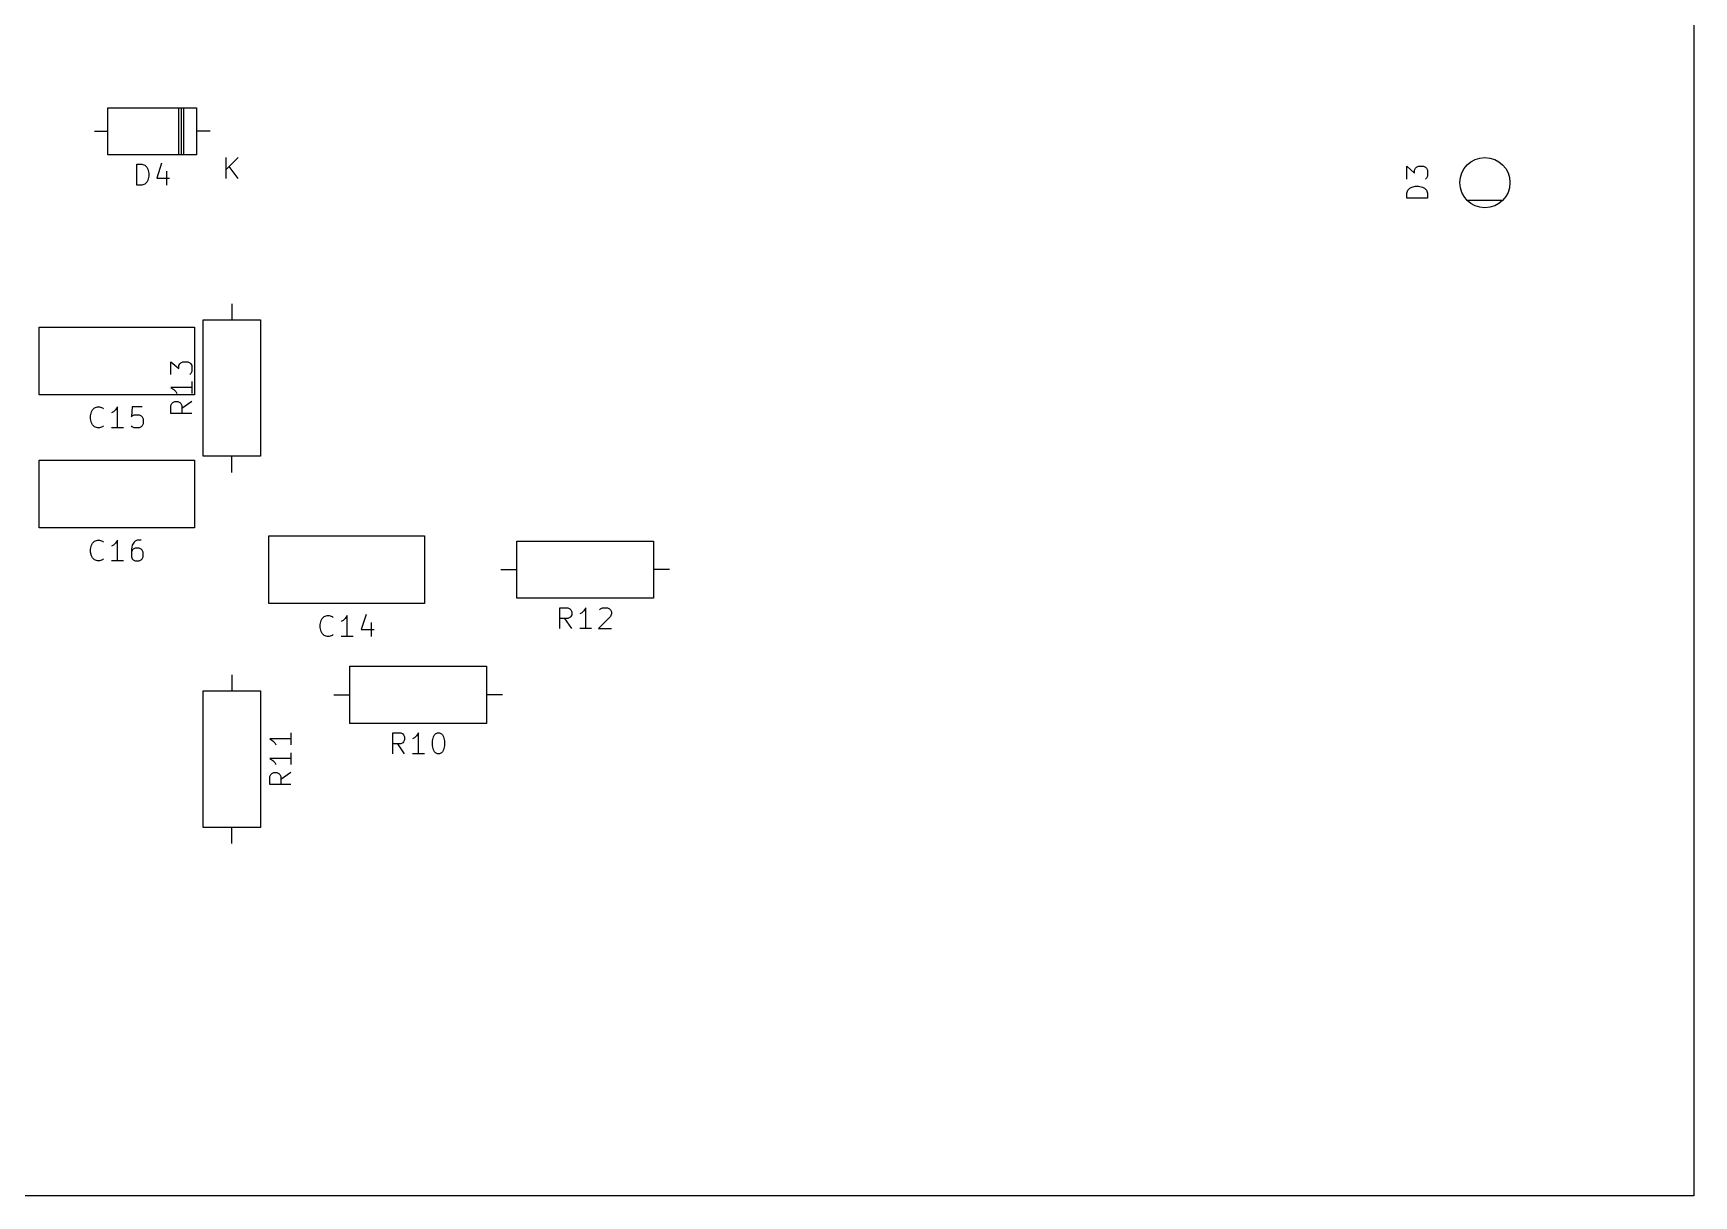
# Model space of a CAD drawing. Header units: millimetres. Extents: x 20 to 168, y -138 to -20.
# Drawn here: x 88.5 to 168, y -138 to -82.3 of the extents above; entities that cross this region are included whole.
import ezdxf

# ---------------------------------------------------------------- set-up
doc = ezdxf.new("R2010")
doc.units = ezdxf.units.MM
doc.layers.add('Edge.Cuts', color=40, linetype='CONTINUOUS', true_color=0xfabd2f)
doc.layers.add('F.Silkscreen', color=254, linetype='CONTINUOUS', true_color=0xebdbb2)

msp = doc.modelspace()

# ---------------------------------------------------------------- linework, layer by layer
at = {"layer": 'Edge.Cuts', "linetype": 'CONTINUOUS'}
for p, q in [((168, -20), (168, -138)), ((168, -138), (20, -138))]:
    msp.add_line(p, q, dxfattribs=at)
at = {"layer": 'F.Silkscreen', "linetype": 'CONTINUOUS'}
for p, q in [((92.07, -85.88), (96.31, -85.88)), ((92.07, -88.12), (92.07, -85.88)), ((95.47, -88.12), (95.47, -85.88)), ((95.59, -88.12), (95.59, -85.88)), ((95.71, -88.12), (95.71, -85.88)), ((96.31, -85.88), (96.31, -88.12)), ((91.42, -87), (92.07, -87)), ((96.96, -87), (96.31, -87)), ((96.31, -88.12), (92.07, -88.12)), ((93.451905, -89.574819), (93.451905, -88.574819)), ((93.451905, -88.574819), (93.69, -88.574819)), ((93.69, -88.574819), (93.832857, -88.622438)), ((93.832857, -88.622438), (93.928095, -88.717676)), ((93.928095, -88.717676), (93.975714, -88.812914)), ((93.975714, -88.812914), (94.023333, -89.00339)), ((94.023333, -89.00339), (94.023333, -89.146247)), ((94.642381, -88.5272), (94.404286, -89.241485)), ((94.880476, -88.908152), (94.880476, -89.574819)), ((97.738095, -89.254819), (97.738095, -88.254819)), ((98.309523, -88.254819), (97.738095, -88.826247)), ((98.309523, -89.254819), (97.880952, -88.68339)), ((154.254819, -89.293332), (154.254819, -88.674285)), ((154.254819, -88.674285), (154.635771, -89.007618)), ((154.635771, -88.864761), (154.68339, -88.769523)), ((154.635771, -89.007618), (154.635771, -88.864761)), ((154.68339, -88.769523), (154.731009, -88.721904)), ((154.731009, -88.721904), (154.826247, -88.674285)), ((154.826247, -88.674285), (155.064342, -88.674285)), ((155.064342, -88.674285), (155.15958, -88.721904)), ((155.15958, -88.721904), (155.2072, -88.769523)), ((155.2072, -88.769523), (155.254819, -88.864761)), ((155.254819, -88.864761), (155.254819, -89.150475)), ((93.69, -89.574819), (93.451905, -89.574819)), ((93.832857, -89.5272), (93.69, -89.574819)), ((93.928095, -89.431961), (93.832857, -89.5272)), ((93.975714, -89.336723), (93.928095, -89.431961)), ((94.023333, -89.146247), (93.975714, -89.336723)), ((94.404286, -89.241485), (95.023333, -89.241485)), ((154.254819, -89.959999), (154.302438, -89.817142)), ((154.302438, -89.817142), (154.397676, -89.721904)), ((154.397676, -89.721904), (154.492914, -89.674285)), ((154.492914, -89.674285), (154.68339, -89.626666)), ((154.68339, -89.626666), (154.826247, -89.626666)), ((154.826247, -89.626666), (155.016723, -89.674285)), ((155.016723, -89.674285), (155.111961, -89.721904)), ((155.111961, -89.721904), (155.2072, -89.817142)), ((155.2072, -89.245713), (155.15958, -89.293332)), ((155.254819, -89.150475), (155.2072, -89.245713)), ((155.2072, -89.817142), (155.254819, -89.959999)), ((154.254819, -90.198094), (154.254819, -89.959999)), ((155.254819, -90.198094), (154.254819, -90.198094)), ((155.254819, -89.959999), (155.254819, -90.198094)), ((157.143, -90.3), (158.857, -90.3)), ((98, -95.26), (98, -96.03)), ((96.63, -96.03), (99.37, -96.03)), ((96.63, -102.57), (96.63, -96.03)), ((99.37, -96.03), (99.37, -102.57)), ((88.78, -96.38), (96.22, -96.38)), ((88.78, -99.62), (88.78, -96.38)), ((96.22, -96.38), (96.22, -99.62)), ((95.084819, -98.657142), (95.084819, -98.038095)), ((95.084819, -98.038095), (95.465771, -98.371428)), ((95.465771, -98.228571), (95.51339, -98.133333)), ((95.465771, -98.371428), (95.465771, -98.228571)), ((95.51339, -98.133333), (95.561009, -98.085714)), ((95.561009, -98.085714), (95.656247, -98.038095)), ((95.656247, -98.038095), (95.894342, -98.038095)), ((95.894342, -98.038095), (95.98958, -98.085714)), ((95.98958, -98.085714), (96.0372, -98.133333)), ((96.0372, -98.133333), (96.084819, -98.228571)), ((96.084819, -98.514285), (96.0372, -98.609523)), ((96.084819, -98.228571), (96.084819, -98.514285)), ((96.084819, -99.27619), (95.084819, -99.27619)), ((95.084819, -99.27619), (95.227676, -99.371428)), ((95.227676, -99.371428), (95.322914, -99.466666)), ((96.0372, -98.609523), (95.98958, -98.657142)), ((96.084819, -98.990476), (96.084819, -99.561904)), ((96.22, -99.62), (88.78, -99.62)), ((95.084819, -100.133333), (95.132438, -100.038095)), ((95.084819, -100.514285), (95.084819, -100.133333)), ((95.132438, -100.038095), (95.180057, -99.990476)), ((95.180057, -99.990476), (95.275295, -99.942857)), ((95.275295, -99.942857), (95.418152, -99.942857)), ((95.322914, -99.466666), (95.370533, -99.561904)), ((95.418152, -99.942857), (95.51339, -99.990476)), ((95.51339, -99.990476), (95.561009, -100.038095)), ((95.561009, -100.038095), (95.608628, -100.133333)), ((96.084819, -99.942857), (95.608628, -100.27619)), ((95.608628, -100.133333), (95.608628, -100.514285)), ((91.238095, -100.63339), (91.285714, -100.442914)), ((91.238095, -100.776247), (91.238095, -100.63339)), ((91.285714, -100.966723), (91.238095, -100.776247)), ((91.285714, -100.442914), (91.333333, -100.347676)), ((91.333333, -101.061961), (91.285714, -100.966723)), ((91.333333, -100.347676), (91.428571, -100.252438)), ((91.428571, -100.252438), (91.571428, -100.204819)), ((91.571428, -100.204819), (91.666666, -100.204819)), ((91.666666, -100.204819), (91.809523, -100.252438)), ((91.809523, -100.252438), (91.857142, -100.300057)), ((92.333333, -100.442914), (92.238095, -100.490533)), ((92.428571, -100.347676), (92.333333, -100.442914)), ((92.523809, -100.204819), (92.428571, -100.347676)), ((92.523809, -101.204819), (92.523809, -100.204819)), ((93.238095, -100.204819), (93.190476, -100.681009)), ((93.190476, -100.681009), (93.238095, -100.63339)), ((93.714285, -100.204819), (93.238095, -100.204819)), ((93.238095, -100.63339), (93.333333, -100.585771)), ((93.333333, -100.585771), (93.571428, -100.585771)), ((93.571428, -100.585771), (93.666666, -100.63339)), ((93.666666, -100.63339), (93.714285, -100.681009)), ((93.714285, -100.681009), (93.761904, -100.776247)), ((93.761904, -100.776247), (93.761904, -101.014342)), ((96.084819, -100.514285), (95.084819, -100.514285)), ((91.428571, -101.1572), (91.333333, -101.061961)), ((91.571428, -101.204819), (91.428571, -101.1572)), ((91.666666, -101.204819), (91.571428, -101.204819)), ((91.809523, -101.1572), (91.666666, -101.204819)), ((91.857142, -101.10958), (91.809523, -101.1572)), ((92.809523, -101.204819), (92.238095, -101.204819)), ((93.238095, -101.1572), (93.190476, -101.10958)), ((93.333333, -101.204819), (93.238095, -101.1572)), ((93.571428, -101.204819), (93.333333, -101.204819)), ((93.666666, -101.1572), (93.571428, -101.204819)), ((93.714285, -101.10958), (93.666666, -101.1572)), ((93.761904, -101.014342), (93.714285, -101.10958)), ((88.78, -102.76), (96.22, -102.76)), ((88.78, -106), (88.78, -102.76)), ((96.22, -102.76), (96.22, -106)), ((99.37, -102.57), (96.63, -102.57)), ((98, -103.34), (98, -102.57)), ((96.22, -106), (88.78, -106)), ((99.78, -106.38), (107.22, -106.38)), ((99.78, -109.62), (99.78, -106.38)), ((107.22, -106.38), (107.22, -109.62)), ((91.238095, -107.01339), (91.285714, -106.822914)), ((91.238095, -107.156247), (91.238095, -107.01339)), ((91.285714, -107.346723), (91.238095, -107.156247)), ((91.285714, -106.822914), (91.333333, -106.727676)), ((91.333333, -106.727676), (91.428571, -106.632438)), ((91.428571, -106.632438), (91.571428, -106.584819)), ((91.571428, -106.584819), (91.666666, -106.584819)), ((91.666666, -106.584819), (91.809523, -106.632438)), ((91.809523, -106.632438), (91.857142, -106.680057)), ((92.333333, -106.822914), (92.238095, -106.870533)), ((92.428571, -106.727676), (92.333333, -106.822914)), ((92.523809, -106.584819), (92.428571, -106.727676)), ((92.523809, -107.584819), (92.523809, -106.584819)), ((93.238095, -106.822914), (93.190476, -107.01339)), ((93.190476, -107.01339), (93.190476, -107.394342)), ((93.238095, -107.061009), (93.190476, -107.156247)), ((93.333333, -106.680057), (93.238095, -106.822914)), ((93.285714, -107.01339), (93.238095, -107.061009)), ((93.380952, -106.965771), (93.285714, -107.01339)), ((93.380952, -106.632438), (93.333333, -106.680057)), ((93.47619, -106.584819), (93.380952, -106.632438)), ((93.571428, -106.965771), (93.380952, -106.965771)), ((93.666666, -106.584819), (93.47619, -106.584819)), ((93.666666, -107.01339), (93.571428, -106.965771)), ((93.714285, -107.061009), (93.666666, -107.01339)), ((93.761904, -107.156247), (93.714285, -107.061009)), ((93.761904, -107.394342), (93.761904, -107.156247)), ((111.65, -106.63), (118.19, -106.63)), ((111.65, -109.37), (111.65, -106.63)), ((118.19, -106.63), (118.19, -109.37)), ((91.333333, -107.441961), (91.285714, -107.346723)), ((91.428571, -107.5372), (91.333333, -107.441961)), ((91.571428, -107.584819), (91.428571, -107.5372)), ((91.666666, -107.584819), (91.571428, -107.584819)), ((91.809523, -107.5372), (91.666666, -107.584819)), ((91.857142, -107.48958), (91.809523, -107.5372)), ((92.809523, -107.584819), (92.238095, -107.584819)), ((93.190476, -107.394342), (93.238095, -107.48958)), ((93.238095, -107.48958), (93.285714, -107.5372)), ((93.285714, -107.5372), (93.380952, -107.584819)), ((93.380952, -107.584819), (93.571428, -107.584819)), ((93.571428, -107.584819), (93.666666, -107.5372)), ((93.666666, -107.5372), (93.714285, -107.48958)), ((93.714285, -107.48958), (93.761904, -107.394342)), ((110.88, -108), (111.65, -108)), ((118.96, -108), (118.19, -108)), ((107.22, -109.62), (99.78, -109.62)), ((118.19, -109.37), (111.65, -109.37)), ((102.238095, -110.63339), (102.285714, -110.442914)), ((102.285714, -110.442914), (102.333333, -110.347676)), ((102.333333, -110.347676), (102.428571, -110.252438)), ((102.428571, -110.252438), (102.571428, -110.204819)), ((102.571428, -110.204819), (102.666666, -110.204819)), ((102.666666, -110.204819), (102.809523, -110.252438)), ((102.809523, -110.252438), (102.857142, -110.300057)), ((103.333333, -110.442914), (103.238095, -110.490533)), ((103.428571, -110.347676), (103.333333, -110.442914)), ((103.523809, -110.204819), (103.428571, -110.347676)), ((103.523809, -111.204819), (103.523809, -110.204819)), ((104.428571, -110.1572), (104.190476, -110.871485)), ((113.705714, -110.824819), (113.705714, -109.824819)), ((113.705714, -109.824819), (114.086666, -109.824819)), ((114.086666, -110.348628), (113.705714, -110.348628)), ((114.277142, -110.824819), (113.943809, -110.348628)), ((114.086666, -109.824819), (114.181904, -109.872438)), ((114.181904, -110.301009), (114.086666, -110.348628)), ((114.181904, -109.872438), (114.229523, -109.920057)), ((114.229523, -110.25339), (114.181904, -110.301009)), ((114.229523, -109.920057), (114.277142, -110.015295)), ((114.277142, -110.158152), (114.229523, -110.25339)), ((114.277142, -110.015295), (114.277142, -110.158152)), ((114.753333, -110.062914), (114.658095, -110.110533)), ((114.848571, -109.967676), (114.753333, -110.062914)), ((114.943809, -109.824819), (114.848571, -109.967676)), ((114.943809, -110.824819), (114.943809, -109.824819)), ((116.134285, -110.25339), (115.562857, -110.824819)), ((115.610476, -109.920057), (115.658095, -109.872438)), ((115.658095, -109.872438), (115.753333, -109.824819)), ((115.753333, -109.824819), (115.991428, -109.824819)), ((115.991428, -109.824819), (116.086666, -109.872438)), ((116.086666, -109.872438), (116.134285, -109.920057)), ((116.134285, -109.920057), (116.181904, -110.015295)), ((116.181904, -110.110533), (116.134285, -110.25339)), ((116.181904, -110.015295), (116.181904, -110.110533)), ((102.238095, -110.776247), (102.238095, -110.63339)), ((102.285714, -110.966723), (102.238095, -110.776247)), ((102.333333, -111.061961), (102.285714, -110.966723)), ((102.428571, -111.1572), (102.333333, -111.061961)), ((102.571428, -111.204819), (102.428571, -111.1572)), ((102.666666, -111.204819), (102.571428, -111.204819)), ((102.809523, -111.1572), (102.666666, -111.204819)), ((102.857142, -111.10958), (102.809523, -111.1572)), ((103.809523, -111.204819), (103.238095, -111.204819)), ((104.190476, -110.871485), (104.809523, -110.871485)), ((104.666666, -110.538152), (104.666666, -111.204819)), ((115.229523, -110.824819), (114.658095, -110.824819)), ((115.562857, -110.824819), (116.181904, -110.824819)), ((103.65, -112.63), (110.19, -112.63)), ((103.65, -115.37), (103.65, -112.63)), ((110.19, -112.63), (110.19, -115.37)), ((98, -113.04), (98, -113.81)), ((96.63, -113.81), (99.37, -113.81)), ((96.63, -120.35), (96.63, -113.81)), ((99.37, -113.81), (99.37, -120.35)), ((102.88, -114), (103.65, -114)), ((110.96, -114), (110.19, -114)), ((100.824819, -115.818095), (100.824819, -116.389523)), ((110.19, -115.37), (103.65, -115.37)), ((105.705714, -116.824819), (105.705714, -115.824819)), ((105.705714, -115.824819), (106.086666, -115.824819)), ((106.086666, -115.824819), (106.181904, -115.872438)), ((106.181904, -115.872438), (106.229523, -115.920057)), ((106.229523, -115.920057), (106.277142, -116.015295)), ((106.277142, -116.015295), (106.277142, -116.158152)), ((106.753333, -116.062914), (106.658095, -116.110533)), ((106.848571, -115.967676), (106.753333, -116.062914)), ((106.943809, -115.824819), (106.848571, -115.967676)), ((106.943809, -116.824819), (106.943809, -115.824819)), ((107.610476, -116.205771), (107.658095, -116.015295)), ((107.658095, -116.015295), (107.705714, -115.920057)), ((107.705714, -115.920057), (107.753333, -115.872438)), ((107.753333, -115.872438), (107.848571, -115.824819)), ((107.848571, -115.824819), (107.943809, -115.824819)), ((107.943809, -115.824819), (108.039047, -115.872438)), ((108.039047, -115.872438), (108.086666, -115.920057)), ((108.086666, -115.920057), (108.134285, -116.015295)), ((108.134285, -116.015295), (108.181904, -116.205771)), ((100.824819, -116.103809), (99.824819, -116.103809)), ((99.824819, -116.103809), (99.967676, -116.199047)), ((99.967676, -116.199047), (100.062914, -116.294285)), ((100.062914, -116.294285), (100.110533, -116.389523)), ((100.824819, -116.770476), (100.824819, -117.341904)), ((106.086666, -116.348628), (105.705714, -116.348628)), ((106.277142, -116.824819), (105.943809, -116.348628)), ((106.181904, -116.301009), (106.086666, -116.348628)), ((106.229523, -116.25339), (106.181904, -116.301009)), ((106.277142, -116.158152), (106.229523, -116.25339)), ((107.229523, -116.824819), (106.658095, -116.824819)), ((107.610476, -116.443866), (107.610476, -116.205771)), ((107.658095, -116.634342), (107.610476, -116.443866)), ((107.705714, -116.72958), (107.658095, -116.634342)), ((107.753333, -116.7772), (107.705714, -116.72958)), ((107.848571, -116.824819), (107.753333, -116.7772)), ((107.943809, -116.824819), (107.848571, -116.824819)), ((108.039047, -116.7772), (107.943809, -116.824819)), ((108.086666, -116.72958), (108.039047, -116.7772)), ((108.134285, -116.634342), (108.086666, -116.72958)), ((108.181904, -116.443866), (108.134285, -116.634342)), ((108.181904, -116.205771), (108.181904, -116.443866)), ((100.824819, -117.05619), (99.824819, -117.05619)), ((99.824819, -117.05619), (99.967676, -117.151428)), ((99.967676, -117.151428), (100.062914, -117.246666)), ((100.062914, -117.246666), (100.110533, -117.341904)), ((99.824819, -117.913333), (99.872438, -117.818095)), ((99.824819, -118.294285), (99.824819, -117.913333)), ((100.824819, -118.294285), (99.824819, -118.294285)), ((99.872438, -117.818095), (99.920057, -117.770476)), ((99.920057, -117.770476), (100.015295, -117.722857)), ((100.015295, -117.722857), (100.158152, -117.722857)), ((100.158152, -117.722857), (100.25339, -117.770476)), ((100.25339, -117.770476), (100.301009, -117.818095)), ((100.301009, -117.818095), (100.348628, -117.913333)), ((100.824819, -117.722857), (100.348628, -118.05619)), ((100.348628, -117.913333), (100.348628, -118.294285)), ((99.37, -120.35), (96.63, -120.35)), ((98, -121.12), (98, -120.35))]:
    msp.add_line(p, q, dxfattribs=at)
at = {"layer": 'F.Silkscreen'}
msp.add_circle((158, -89.46), 1.2, dxfattribs=at)

doc.saveas('drawing.dxf')
